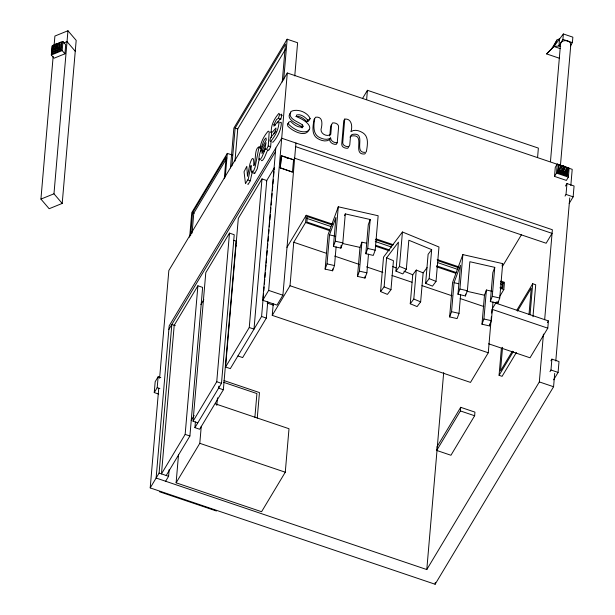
<?xml version="1.0" encoding="UTF-8"?>
<svg xmlns="http://www.w3.org/2000/svg" width="615" height="615" viewBox="0 0 615 615"><rect width="100%" height="100%" fill="white"/><g stroke="black" fill="none" stroke-linecap="round" stroke-linejoin="round"><path stroke-width="0.92" d="M51.314 55.012L52.091 45.948L62.961 41.536L65.705 44.749L64.929 53.805L54.051 58.217L51.314 55.012L62.184 50.599L62.961 41.536M51.791 52.859L52.413 45.61L61.116 42.081L61.8 42.889L61.177 50.13L52.475 53.659L51.791 52.859L60.493 49.331L61.116 42.081M53.743 45.741L53.436 49.361L57.787 47.601L58.094 43.973L59.186 43.534L59.87 44.334L59.478 48.869L52.959 51.514L52.267 50.707L52.659 46.179L53.743 45.741L54.428 46.54L54.197 49.261M54.128 45.103L54.904 36.047L67.958 30.75L76.183 40.382L62.207 203.427L49.154 208.723L40.928 199.091L53.151 56.488M55.219 46.886L55.458 44.172L56.542 43.734L57.226 44.534L56.995 47.247L55.911 47.693L55.219 46.886L56.311 46.448L56.542 43.734M59.478 48.869L58.794 48.062L59.186 43.534M62.207 203.427L53.974 193.802L67.958 30.75M158.693 394.077L154.242 392.57L155.18 381.7L158.14 376.764L160.807 377.664M154.242 392.57L157.209 387.635L158.14 376.764M554.715 373.39L553.577 386.735L435.12 584.25L150.206 487.91L158.708 388.749M159.608 378.256L168.841 270.515L287.297 73.001L572.211 169.34L570.82 185.546M150.206 487.91L159.093 473.096L171.831 324.489L175.283 325.65M165.627 481.245L168.587 476.31L169.156 469.645M189.658 237.198L191.765 212.621L227.304 153.373L232.485 155.118M190.65 235.568L192.595 212.79L226.159 156.825L224.291 178.658M192.08 233.116L193.787 213.19L226.85 158.055M215.35 403.832L289.004 428.732L285.275 472.212L261.583 511.718L176.113 482.813L178.542 454.454M197.899 285.783L174.206 325.289L161.468 473.904L185.153 434.398L197.899 285.783L202.643 287.389L189.904 436.004L166.211 475.51M197.799 422.836L193.049 421.237L205.794 272.622L229.487 233.116L234.23 234.722L221.492 383.337L194.924 427.64L199.667 429.247L223.36 389.741L236.099 241.126L233.731 240.327M194.924 427.64L195.409 421.921M176.113 482.813L199.798 443.315L201.259 426.295M225.275 177.005L227.304 153.373M230.448 167.91L233.861 128.089L287.159 39.214L297.606 42.743L294.762 75.922M231.886 165.896L235.13 128.035L285.475 44.088L282.231 81.956M234.984 161.099L237.744 128.919L285.621 49.085M193.049 421.237L216.741 381.731L229.487 233.116M216.818 405.408L217.472 397.813M218.779 386.228L218.609 388.134L223.36 389.741M262.982 300.274L261.59 316.471L230.318 368.623L225.567 367.017L238.305 218.41L261.998 178.904L266.749 180.51L254.003 329.125L249.26 327.518L261.998 178.904M260.145 148.269L260.476 148.276C263.112 145.317 262.69 140.474 265.972 137.914L266.28 139.989C263.066 146.001 258.754 152.266 258.953 159.377L259.499 159.931L260.483 159.216L261.867 157.225L265.649 148.169L265.711 149.145A3.928 0.907 -71.3 0 0 267.095 148.376L268.248 145.932L269.178 132.125A8.695 2.006 -71.3 0 0 267.886 131.464C263.958 136.169 260.729 142.103 260.145 148.269L261.729 148.799M268.086 149.952A3.928 0.907 -71.3 0 0 269.47 149.176L270.623 146.731L271.092 141.242M271.407 137.583L271.553 132.925A8.695 2.006 -71.3 0 0 270.262 132.263M295.953 143.041L282.908 295.215L276.981 305.094L262.736 300.274L275.781 148.1M263.143 298.367L263.551 293.609M263.797 290.749L264.127 286.936M264.373 284.084L264.781 279.318M264.942 277.411L265.349 272.645M265.595 269.793L266.003 265.027M266.164 263.12L266.572 258.361M266.818 255.502L267.225 250.736M267.471 247.876L267.802 244.07M268.048 241.211L268.455 236.444M268.701 233.592L269.024 229.779M269.27 226.92L269.678 222.161M269.839 220.255L270.331 214.535M270.492 212.629L270.9 207.87M271.146 205.01L271.553 200.244M271.722 198.345L272.13 193.579M272.376 190.719L272.783 185.961M272.945 184.054L273.352 179.288M273.598 176.428L274.006 171.67M274.167 169.763L274.336 167.857L266.433 181.025M283.669 79.973L287.159 39.214M254.887 417.301L256.924 393.577L223.453 382.261M257.262 418.092L259.453 392.57L223.991 380.577M237.905 355.97L242.648 357.576L266.341 318.078L267.733 301.88M262.736 300.274L268.663 290.403L287.297 73.001M280.271 167.949L281.409 155.672L293.578 159.785L292.44 172.062L280.271 167.949L281.409 155.672M490.939 321.584L488.272 352.779L470.498 382.407L272.245 315.372L273.229 303.887M272.245 315.372L290.019 285.744L293.739 242.264L305.586 222.515L306.209 215.265L332.584 224.183M314.726 118.887C313.504 125.375 312.628 134.793 320.169 137.775C323.398 139.282 327.503 140.205 330.624 137.96C330.762 141.143 334.383 143.041 337.258 142.711L338.611 126.959C338.827 123.938 335.021 122.539 332.546 122.908L331.616 124.599L330.778 134.362C327.249 137.145 320.684 134.116 321.015 129.45C322.398 124.276 323.113 116.204 315.649 117.196L314.027 119.464C313.112 125.629 311.036 134.316 317.378 138.398C320.938 140.589 325.873 142.226 329.64 139.605L330.624 137.96M329.794 136.007L330.624 126.244L331.554 124.553M336.113 246.861L334.506 265.557L332.592 270.792L325.12 269.109L328.072 234.692L338.281 206.794L378.14 215.75L375.188 250.167L373.274 255.402L365.802 253.718L368.285 224.736L370.199 219.501L345.292 213.905L344.654 215.65M325.12 269.109L327.034 263.881L329.517 234.892L335.905 217.456L333.415 246.446L340.887 248.122L342.809 242.894L345.292 213.905M344.746 119.072L342.732 142.557C342.517 145.601 346.353 146.916 348.82 146.593L349.774 144.94L350.442 137.16L350.95 135.477L352.141 134.462C367.762 131.41 352.364 153.658 365.717 152.305L366.371 151.705C367.378 145.54 369.223 136.922 362.927 132.848C359.452 130.688 354.571 128.996 350.911 131.672C352.726 126.682 351.695 118.28 344.746 119.072L343.754 120.717L341.74 144.202C341.533 147.246 345.369 148.561 347.836 148.238L348.79 146.585M332.592 270.792L332.753 268.916M333.415 246.446L335.336 241.211L338.281 206.794M340.887 248.122L341.133 245.316M366.632 99.615L367.432 90.297L538.379 148.1L537.579 157.417M368.493 254.133L366.886 272.837L364.972 278.065L357.5 276.389L359.983 247.399L361.897 242.172L366.571 243.217M357.5 276.389L359.414 271.154L361.897 242.172M364.972 278.065L365.133 276.158M365.802 253.718L367.716 248.491L370.199 219.501M380.57 291.579L383.522 257.155L402.441 231.986L438.972 246.992L436.02 281.416L432.476 286.136L425.626 283.323L428.109 254.333L431.661 249.613L408.821 240.234L406.338 269.224L402.794 273.944L395.945 271.13L398.428 242.141L386.604 257.87L384.121 286.859L380.57 291.579L387.419 294.393L390.971 289.673L393.454 260.683L386.604 257.87M395.945 271.13L399.489 266.41L402.441 231.986M410.251 303.772L412.742 274.782L416.286 270.062L423.135 272.875L420.652 301.865L417.108 306.585L410.251 303.772L413.803 299.051L416.286 270.062M425.626 283.323L429.17 278.603L431.661 249.613M436.696 450.441L437.004 446.813L460.697 407.315L474.941 412.127L474.634 415.755L450.941 455.254L436.696 450.441L460.389 410.935L460.697 407.315M544.659 319.708L552.378 229.741L281.708 138.221L169.179 325.858L156.125 478.04L426.795 569.559L437.042 450.034M437.288 447.166L443.684 372.59M449.627 316.91L452.571 282.485L462.857 254.602L502.693 263.612L499.741 298.029L497.812 303.257L490.347 301.573L492.83 272.583L494.76 267.356L469.86 261.729L467.377 290.718L465.447 295.946L457.975 294.254L460.466 265.265L454.039 282.692L451.548 311.682L449.627 316.91L457.091 318.593L459.021 313.366L460.62 294.67M457.975 294.254L459.905 289.027L462.857 254.602M435.12 584.25L435.282 582.344M465.447 295.946L465.609 294.07M492.992 301.988L491.385 320.684L489.455 325.912L481.991 324.228L484.474 295.238L486.404 290.011L492 291.279M481.991 324.228L483.92 319L486.404 290.011M489.455 325.912L489.625 324.005M490.347 301.573L492.269 296.345L494.76 267.356M491.101 319.692L491.347 316.863M491.669 313.081L491.992 309.299L547.788 328.164L530.022 357.792L488.625 343.793M497.812 303.257L497.973 301.388M501.901 288.074L502.209 284.453L503.201 282.808L500.479 281.885M503.201 282.808L502.732 288.243L500.01 287.32M499.895 296.13L503.839 289.55L504.461 282.3L500.825 281.07M516.385 352.48L502.086 376.334L499.073 375.311L501.41 348.013M502.54 347.321L500.518 370.922L512.341 351.211M528.992 314.549L531.252 288.12L517.469 311.113M530.045 314.788L532.705 283.73L535.719 284.753L532.974 316.748M550.456 161.653L560.58 43.596A5.151 3.652 4.9 0 1 567.015 40.821A5.151 3.652 4.9 0 1 570.42 45.894L572.396 42.604L572.865 37.169L563.363 33.963L553.93 46.486L546.62 53.92L559.281 58.202M546.62 53.92L553.93 46.486L558.95 45.979L562.902 39.398L563.363 33.963M554.507 176.397L555.284 167.342L557.259 164.051L569.129 168.064L568.352 177.12L566.377 180.41L554.507 176.397L556.475 173.107L557.259 164.051M426.795 569.559L539.332 381.923L543.429 334.068M557.744 172.6L558.858 164.536L557.744 172.6L567.238 175.813L568.352 167.741L567.86 168.572M559.504 171.278L560.38 165.927L561.572 166.327L561.257 169.948L566.008 171.554L566.323 167.933L567.507 168.333L567.115 172.861L566.623 173.684L559.504 171.278L560.38 165.927M560.488 164.958L570.774 44.987M547.788 328.164L548.411 320.915L495.313 302.964M562.702 169.563L563.432 166.019L564.616 166.427L564.385 169.14L563.894 169.963L562.702 169.563L563.432 166.019M565.592 171.47L566.323 167.933M566.623 173.684L566.938 170.063M567.322 174.906L567.553 172.192M549.979 371.652L550.971 370.007L551.901 359.137L559.02 361.543L558.089 372.413L553.646 379.824M565.031 196.085L566.023 194.44L566.953 183.57L574.072 185.976L573.142 196.846L569.198 203.434M555.783 360.997L569.759 197.945M273.944 124.584L273.921 126.198L277.48 122.039L278.664 121.463L278.979 122.062C278.787 129.204 275.236 136.115 270.631 141.404L270.062 141.304L269.962 140.228L270.746 137.276L274.167 133.54L275.92 129.665L275.95 127.997L272.476 132.056L271.346 132.548C270.608 125.66 274.436 118.357 278.956 113.314L279.541 114.521L278.411 118.326L276.481 119.541L273.944 124.584L275.528 125.122M259.084 146.739L255.14 166.934C253.196 173.061 250.789 175.928 251.066 165.466L248.291 178.904L245.477 183.685L244.055 171.785L246.807 166.304L247.461 176.305L249.936 163.882C251.827 157.455 254.203 155.303 253.757 165.612C256.432 164.513 253.395 144.648 260.66 147.269M259.307 158.555L257.27 168.733L254.702 173.461L254.272 172.946M260.737 151.213L261.275 148.461M262.028 150.89L261.975 153.542L264.973 148.107L266.049 142.703L262.028 150.89L264.404 151.697M252.488 170.955L250.297 180.787L248.153 184.392L247.691 184.123M281.332 114.113L281.916 115.32L280.786 119.133L279.617 119.518L277.288 122.923M287.351 157.678L287.044 158.032L287.597 158.24M308.922 129.85C305.478 138.075 292.079 130.741 287.882 126.19L287.466 124.561L288.012 123.584M267.779 149.776L264.242 158.024L262.859 160.023L261.875 160.738L261.329 160.184M502.032 265.411L502.693 263.612M560.68 46.563L558.95 45.979L559.573 38.73L556.921 40.044L553.93 46.486L560.157 48.6M295.784 116.566C299.912 115.451 304.094 118.718 306.693 121.678L308.53 121.186L310.121 118.549C307.523 112.053 296.96 108.186 290.849 111.569C287.19 118.972 298.267 121.609 302.549 124.991L303.034 126.275L302.688 126.967C298.244 127.951 293.686 124.66 290.787 121.501L289.004 121.939L287.466 124.561M168.871 329.425L275.474 151.667M303.034 126.275L302.042 127.92L301.558 126.636L302.549 124.991M306.693 121.678L307.677 120.033L309.522 119.541L310.121 118.549M200.882 304.617L203.842 299.674M235.43 247.007L236.421 245.362M293.578 159.785L282.177 156.125M292.44 172.062L280.371 167.787M362.496 98.531L367.432 90.297M337.258 142.711L336.274 144.356C333.392 144.686 329.778 142.788 329.64 139.605M286.959 247.361L306.209 215.265M191.188 420.406L194.148 415.471M225.567 367.017L249.26 327.518M551.986 48.278L556.921 40.044M561.08 167.149L561.572 166.327M502.247 266.741L521.497 234.646M564.124 167.249L564.616 166.427M567.015 169.156L567.507 168.333M565.469 186.038L566.953 183.57M492.492 308.476L496.436 301.896M516.923 310.045L532.705 283.73M499.073 375.311L513.371 351.465M547.427 322.568L548.411 320.915M550.909 360.782L551.901 359.137M287.759 158.124L287.205 157.778M423.135 272.875L427.079 267.633M275.95 131.518L273.721 133.347M365.387 153.35L364.726 153.95C351.373 155.303 366.778 133.055 351.15 136.107L349.966 137.122M279.856 122.839L281.032 122.262L281.355 122.862C281.163 130.003 277.611 136.922 273.006 142.203L272.437 142.103M290.803 112.476C284.599 119.202 297.199 123.746 301.558 126.636M287.605 158.324L287.543 157.886M63.545 43.035L67.02 41.62L75.253 51.245M52.267 50.707L58.794 48.062M40.928 199.091L53.974 193.802M287.512 158.24L287.105 157.924M329.517 234.892L335.121 236.152M335.336 241.211L342.809 242.894M367.716 248.491L375.188 250.167M342.455 243.463L359.983 247.399M327.034 263.881L334.506 265.557M359.414 271.154L366.886 272.837M454.039 282.692L458.705 283.746M459.905 289.027L467.377 290.718M492.269 296.345L499.741 298.029M466.954 291.279L484.474 295.238M451.548 311.682L459.021 313.366M483.92 319L491.385 320.684M562.902 39.398L572.396 42.604M563.194 168.741L564.385 169.14M559.996 170.455L567.115 172.861M558.236 171.777L567.737 174.991M556.475 173.107L568.352 177.12M566.023 194.44L573.142 196.846M279.541 114.521L281.916 115.32M278.411 118.326L280.786 119.133M295.638 146.662L552.062 233.362L546.143 243.24L294.262 158.078M235.13 128.035L237.744 128.919M268.248 145.932L270.623 146.731M252.327 172.654L254.702 173.461M247.922 179.98L250.297 180.787M376.234 238.943L393.515 244.785M437.165 259.545L458.083 266.618M331.8 224.852L307.315 216.572L306.854 222.007L329.525 229.672M375.335 239.573L392.562 245.4M437.903 260.729L458.759 267.779M306.332 218.217L330.816 226.497M375.25 241.526L391.578 247.046M437.826 262.682L457.775 269.424M500.395 283.838L502.209 284.453M375.773 245.316L389.38 249.913M436.535 265.857L456.484 272.599M305.586 222.515L330.14 230.817M375.611 246.192L389.257 250.805M436.542 266.795L455.638 273.252M500.203 288.32L503.839 289.55M293.739 242.264L326.48 253.334M334.668 256.101L359.221 264.404M366.494 266.864L382.868 272.399M391.963 275.474L411.965 282.239M421.967 285.621L451.979 295.769M460.166 298.536L483.813 306.531M192.595 212.79L194.179 213.328M550.971 370.007L558.089 372.413M290.019 285.744L488.272 352.779M268.663 290.403L282.908 295.215M539.332 381.923L553.577 386.735M267.187 303.072L273.552 305.225M261.59 316.471L266.341 318.078M460.389 410.935L474.634 415.755M216.741 381.731L221.492 383.337M157.209 387.635L159.877 388.534M185.153 434.398L189.904 436.004M199.798 443.315L285.275 472.212M159.093 473.096L168.587 476.31M159.462 491.739L216.442 511.004M399.489 266.41L406.338 269.224M429.17 278.603L436.02 281.416M392.539 266.487L396.052 267.932M403.955 271.177L412.742 274.782M384.121 286.859L390.971 289.673M413.803 299.051L420.652 301.865M307.677 120.033C305.086 117.073 300.896 113.806 296.768 114.92L296.43 115.643L296.922 116.85C321.814 127.213 305.701 140.228 288.873 124.545L288.458 122.915M62.184 50.599L64.929 53.805M60.493 49.331L61.177 50.13M56.311 46.448L56.995 47.247M52.659 46.179L53.344 46.986"/></g></svg>
